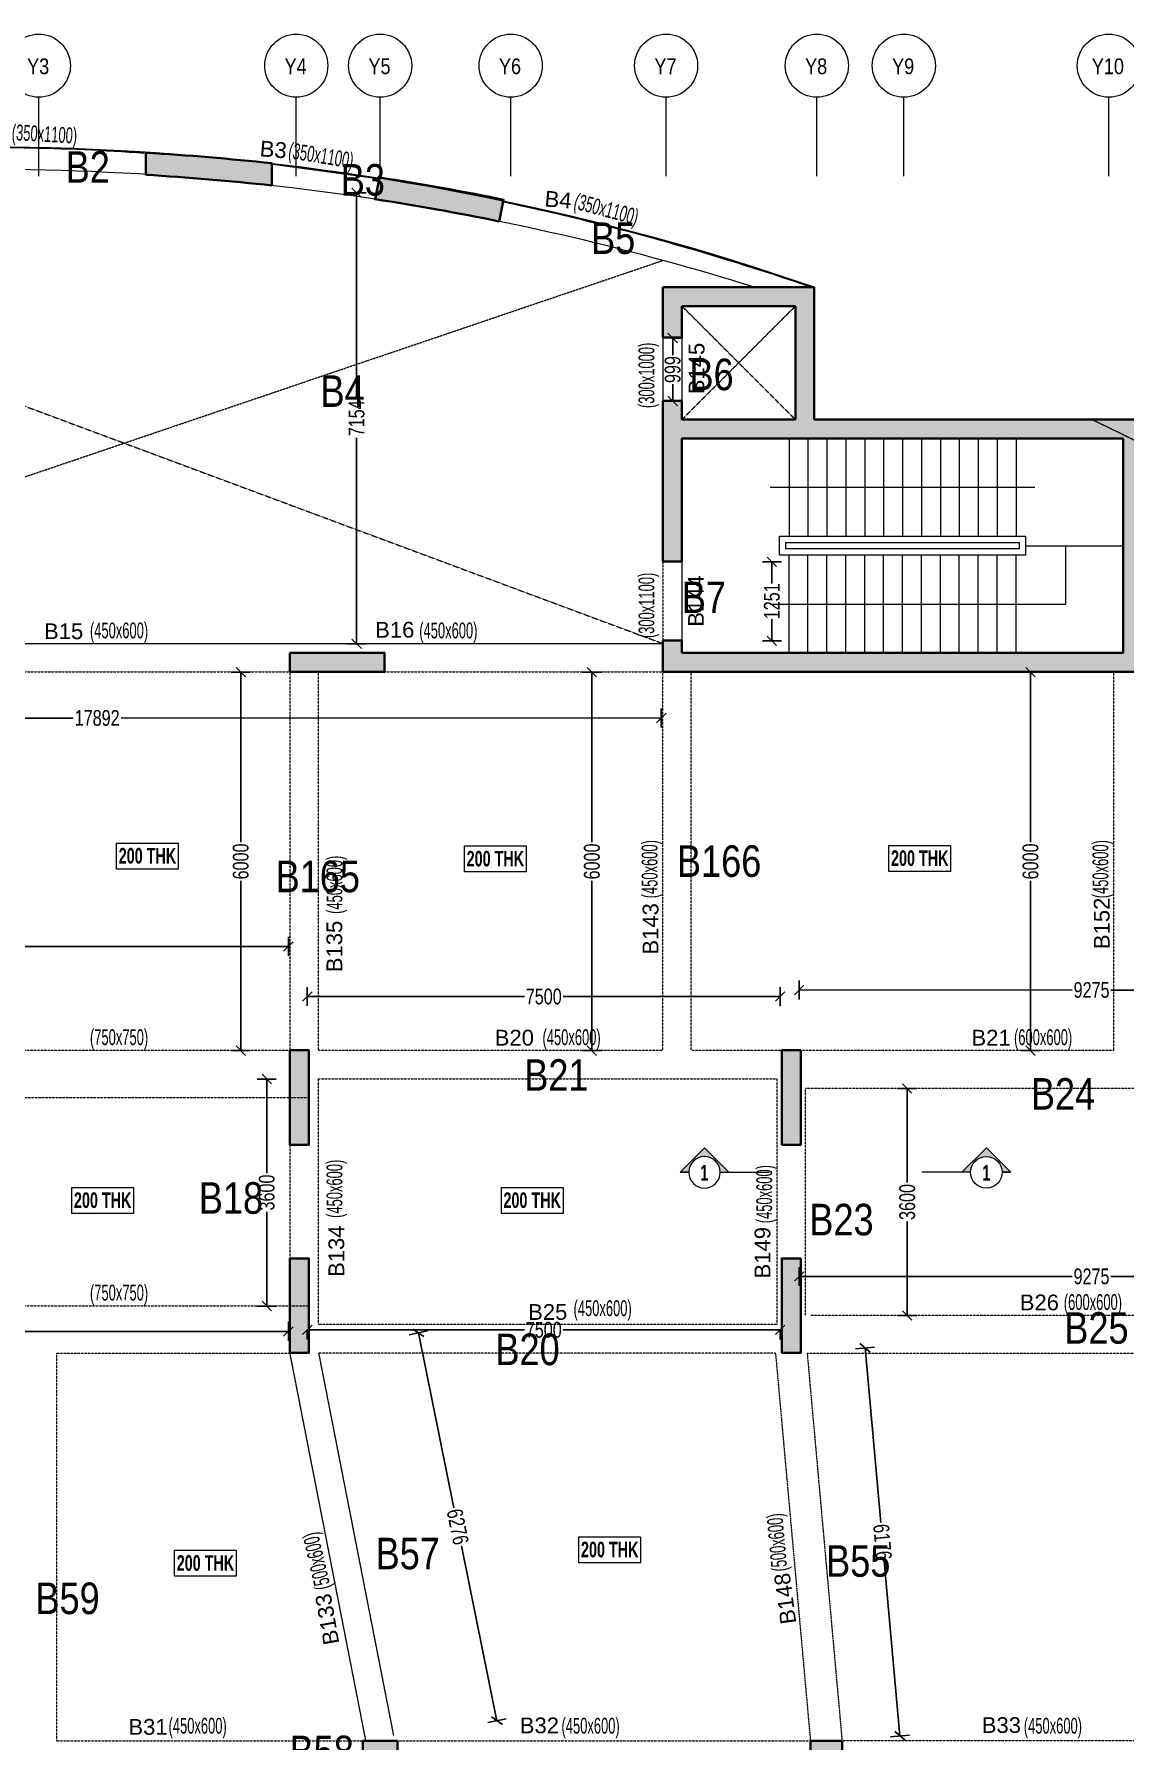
# Model space of a CAD drawing. Header units: millimetres. Extents: x 0 to 72183, y 72 to 62889.
# Drawn here: x 12097 to 29395, y 35825 to 62889 of the extents above; entities that cross this region are included whole.
import ezdxf
from ezdxf.enums import TextEntityAlignment as Align

# ---------------------------------------------------------------- set-up
doc = ezdxf.new("R2010")
doc.units = ezdxf.units.MM
doc.linetypes.add('Grid Line', pattern=[2222.5, 1270, -317.5, 317.5, -317.5])
doc.linetypes.add('HIDDEN', pattern=[0.375, 0.25, -0.125])
for name, color, linetype, lineweight in [('A-ANNO-DIMS', 8, 'Continuous', 15), ('A-DETL-MISC', 35, 'Continuous', 15), ('A-FLOR-IDEN', 11, 'Continuous', 9), ('A-GRIDS', 8, 'Continuous', 9), ('A-HIDD-ABVE', 8, 'HIDDEN', 20), ('G-ANNO-SYMB', 1, 'Continuous', 9), ('S-BEAM', 7, 'Continuous', 18), ('S-BEAM-IDEN', 2, 'Continuous', 9), ('S-COL HATCH', 9, 'Continuous', 0), ('S-COLS', 5, 'Continuous', 35), ('S-GRIDS', 8, 'Continuous', 9)]:
    doc.layers.add(name, color=color, linetype=linetype, lineweight=lineweight)
for name, color, linetype in [('Abhinav working', 6, 'Continuous'), ('Beam Nos', 7, 'Continuous'), ('changes', 7, 'Continuous')]:
    doc.layers.add(name, color=color, linetype=linetype)
doc.styles.add('Arial Narrow', font='ARIALN.TTF', dxfattribs={"height": 400})
doc.styles.add('Dim.s & Anno.(Misc.)', font='ARIALN.TTF')
doc.styles.add('SC-BBS1', font='SansSerif')
doc.styles.add('SOBHA', font='swisscl.ttf')
doc.styles.add('Swis721 LtCn BT', font='swisscl.ttf', dxfattribs={"width": 0.9, "height": 233.355162})
doc.styles.add('Swis721 LtCn BT_B', font='', dxfattribs={"width": 0.9, "height": 246.918336})
doc.styles.get('Swis721 LtCn BT_B').set_extended_font_data('Swis721 LtCn BT', bold=True)
doc.dimstyles.new('A-GFC-100', dxfattribs={"dimscale": 100, "dimtxt": 1.75, "dimasz": 1.5, "dimexe": 1.5, "dimexo": 0, "dimgap": 1, "dimtad": 1, "dimdsep": 46, "dimtxsty": 'Dim.s & Anno.(Misc.)', "dimblk": 'ARCHTICK', "dimcen": 0, "dimdle": 1.5, "dimclrd": 256, "dimclre": 8, "dimclrt": 6, "dimazin": 2, "dimtfac": 1, "dimtix": 1, "dimtmove": 2, "dimatfit": 3, "dimfxl": 1, "dimtolj": 1, "dimlwd": -1, "dimlwe": 9, "dimarcsym": 0})
doc.dimstyles.new('S-100', dxfattribs={"dimscale": 100, "dimtxt": 2.5, "dimasz": 1.5, "dimexe": 1.5, "dimexo": 1.5, "dimgap": 0.1, "dimtad": 0, "dimdec": 0, "dimrnd": 0.0005, "dimzin": 0, "dimdsep": 46, "dimtxsty": 'SOBHA', "dimblk": 'OBLIQUE', "dimcen": 0.09, "dimclrd": 8, "dimclre": 8, "dimclrt": 6, "dimadec": 0, "dimazin": 0, "dimtfac": 1, "dimtdec": 0, "dimtofl": 0, "dimtmove": 0, "dimatfit": 3, "dimfxl": 1.5, "dimfxlon": 1, "dimtolj": 1, "dimtzin": 0, "dimlwd": -1, "dimlwe": -1, "dimarcsym": 0})

# ---------------------------------------------------------------- blocks, each defined once
blk = doc.blocks.new('A$C0921b736')
at = {"layer": 'S-COL HATCH', "transparency": 33554687}
h = blk.add_hatch(color=256, dxfattribs=at)
h.dxf.hatch_style = 1
h.paths.add_polyline_path([(5425, 11675), (5425, 11275), (10175, 11275), (10175, 11675)])
h.paths.add_polyline_path([(5425, 11675), (5975, 11675), (5975, 22675), (5425, 22675)])
h = blk.add_hatch(color=256, dxfattribs=at)
h.dxf.hatch_style = 1
h.paths.add_polyline_path([(12525, 12975), (13025, 12975), (13025, 22675), (12525, 22675)])
at = {"layer": 'S-COLS'}
blk.add_lwpolyline([(5425, 11675), (5425, 22675), (5975, 22675), (5975, 11675), (5425, 11675)], dxfattribs=at)
at = {"layer": 'S-COLS', "elevation": 0}
blk.add_lwpolyline([(12525, 12975), (13025, 12975), (13025, 22675), (12525, 22675)], close=True, dxfattribs=at)
blk = doc.blocks.new('_ARCHTICK')
at = {"color": 0, "linetype": 'ByBlock', "const_width": 0.15}
blk.add_lwpolyline([(-0.5, -0.5), (0.5, 0.5)], dxfattribs=at)
blk = doc.blocks.new('A$Cb7cd9481')
at = {"layer": 'S-COL HATCH', "transparency": 33554687}
h = blk.add_hatch(color=256, dxfattribs=at)
h.dxf.hatch_style = 1
h.paths.add_polyline_path([(-3886, 40864), (-3886, 41216, 0.011892), (-5886, 41384), (-5886, 41033, -0.011992)])
h = blk.add_hatch(color=256, dxfattribs=at)
h.dxf.hatch_style = 1
h.paths.add_polyline_path([(-282, 40295), (-212, 40638, 0.011811), (-2182, 40990), (-2251, 40647, -0.01191)])
h = blk.add_hatch(color=256, dxfattribs=at)
h.dxf.hatch_style = 1
h.paths.add_polyline_path([(9915, 37151), (4715, 37151), (4715, 39251), (2315, 39251), (2315, 38451), (2615, 38451), (2615, 38951), (4415, 38951), (4415, 37151), (2615, 37151), (2615, 37451), (2315, 37451), (2315, 34901), (2615, 34901), (2615, 36851), (9615, 36851), (9615, 33451), (2615, 33451), (2615, 33651), (2315, 33651), (2315, 33151), (9915, 33151)])
h = blk.add_hatch(color=256, dxfattribs=at)
h.dxf.hatch_style = 1
h.paths.add_polyline_path([(-3600, 33451), (-3600, 33151), (-2100, 33151), (-2100, 33451)])
h = blk.add_hatch(color=256, dxfattribs=at)
h.dxf.hatch_style = 1
h.paths.add_polyline_path([(-3600, 25651), (-3300, 25651), (-3300, 27151), (-3600, 27151)])
h = blk.add_hatch(color=256, dxfattribs=at)
h.dxf.hatch_style = 1
h.paths.add_polyline_path([(-3600, 25651), (-3300, 25651), (-3300, 27151), (-3600, 27151)])
h = blk.add_hatch(color=256, dxfattribs=at)
h.dxf.hatch_style = 1
h.paths.add_polyline_path([(4200, 25651), (4500, 25651), (4500, 27151), (4200, 27151)])
h = blk.add_hatch(color=256, dxfattribs=at)
h.dxf.hatch_style = 1
h.paths.add_polyline_path([(4200, 25651), (4500, 25651), (4500, 27151), (4200, 27151)])
h = blk.add_hatch(color=256, dxfattribs=at)
h.dxf.hatch_style = 1
h.paths.add_polyline_path([(-3600, 22351), (-3300, 22351), (-3300, 23851), (-3600, 23851)])
h = blk.add_hatch(color=256, dxfattribs=at)
h.dxf.hatch_style = 1
h.paths.add_polyline_path([(-3600, 22351), (-3300, 22351), (-3300, 23851), (-3600, 23851)])
h = blk.add_hatch(color=256, dxfattribs=at)
h.dxf.hatch_style = 1
h.paths.add_polyline_path([(4200, 22351), (4500, 22351), (4500, 23851), (4200, 23851)])
h = blk.add_hatch(color=256, dxfattribs=at)
h.dxf.hatch_style = 1
h.paths.add_polyline_path([(4200, 22351), (4500, 22351), (4500, 23851), (4200, 23851)])
at = {"layer": 'S-COLS'}
for p, q in [((4715, 39251, 0), (2315, 39251, 0)), ((4715, 37151, 0), (4715, 39251, 0)), ((4415, 38951, 0), (2615, 38951, 0)), ((4415, 37151, 0), (4415, 38951, 0)), ((4415, 37151, 0), (2615, 37151)), ((9915, 37151), (4715, 37151, 0)), ((2615, 36851), (9615, 36851)), ((2615, 34901), (2615, 36851)), ((9615, 36851), (9615, 33451)), ((2315, 34901), (2615, 34901)), ((2315, 33651), (2315, 33151)), ((2615, 33651), (2315, 33651)), ((2615, 33451), (2615, 33651)), ((9615, 33451), (2615, 33451)), ((2315, 33151), (9915, 33151))]:
    blk.add_line(p, q, dxfattribs=at)
at = {"layer": 'S-COLS', "elevation": 0}
for points in [[(-5886, 41384, -0.011892), (-3886, 41216), (-3886, 40864, 0.011992), (-5886, 41033), (-5886, 41384)], [(-282, 40295), (-212, 40638, 0.011811), (-2182, 40990), (-2251, 40647, -0.01191), (-282, 40295)]]:
    blk.add_lwpolyline(points, format="xyb", dxfattribs=at)
for points in [[(2615, 38951), (2615, 38451), (2315, 38451), (2315, 39251)], [(2615, 37151), (2615, 37451), (2315, 37451), (2315, 34901)]]:
    blk.add_lwpolyline(points, dxfattribs=at)
for points in [[(-3600, 33451), (-3600, 33151), (-2100, 33151), (-2100, 33451)], [(-3600, 25651), (-3300, 25651), (-3300, 27151), (-3600, 27151)], [(-3600, 25651), (-3300, 25651), (-3300, 27151), (-3600, 27151)], [(4200, 25651), (4500, 25651), (4500, 27151), (4200, 27151)], [(4200, 25651), (4500, 25651), (4500, 27151), (4200, 27151)], [(-3600, 22351), (-3300, 22351), (-3300, 23851), (-3600, 23851)], [(-3600, 22351), (-3300, 22351), (-3300, 23851), (-3600, 23851)], [(4200, 22351), (4500, 22351), (4500, 23851), (4200, 23851)], [(4200, 22351), (4500, 22351), (4500, 23851), (4200, 23851)]]:
    blk.add_lwpolyline(points, close=True, dxfattribs=at)
blk = doc.blocks.new('Grid - Type 1 Structural-6743905-9TH FLOOR LVL')
at = {"layer": 'A-GRIDS'}
blk.add_circle((0, 0), 4, dxfattribs=at)
blk = doc.blocks.new('A$C45bf0ae9')
at = {"layer": 'S-GRIDS', "linetype": 'Grid Line'}
for p, q in [((-7583, 41014), (-7583, 42264)), ((-3500, 41014), (-3500, 42264)), ((-2170, 41014), (-2170, 42264)), ((-100, 41014), (-100, 42264)), ((2365, 41014), (2365, 42264)), ((4755, 41014), (4755, 42264)), ((6135, 41014), (6135, 42264)), ((9385, 41014), (9385, 42264))]:
    blk.add_line(p, q, dxfattribs=at)
at = {"layer": 'A-GRIDS', "xscale": 124.9999999999999, "yscale": 124.9999999999999, "zscale": 124.9999999999999}
for p in [(-7583, 42764), (-3500, 42764), (-2170, 42764), (-100, 42764), (2365, 42764), (4755, 42764), (6135, 42764), (9385, 42764)]:
    blk.add_blockref('Grid - Type 1 Structural-6743905-9TH FLOOR LVL', p, dxfattribs=at)
at = {"layer": 'A-GRIDS', "lineweight": 18, "char_height": 250, "attachment_point": 1, "style": 'Arial Narrow'}
for s, insert, width in [('Y3', (-7769, 42879), 440.93), ('Y4', (-3686, 42879), 440.93), ('Y5', (-2356, 42879), 440.93), ('Y6', (-286, 42879), 440.93), ('Y7', (2179, 42879), 440.93), ('Y8', (4569, 42879), 440.93), ('Y9', (5949, 42879), 440.93), ('Y10', (9116, 42879), 641.35)]:
    blk.add_mtext(s, dxfattribs=dict(at, insert=insert, width=width))
blk = doc.blocks.new('Detail View - M_Section Head - Structural Type 1-785420-STILT FLOOR FRAMING PLAN')
at = {"layer": 'G-ANNO-SYMB'}
h = blk.add_hatch(color=9, dxfattribs=at)
edge = h.paths.add_edge_path(flags=0)
edge.add_line((-8.5, 0), (-9.86, 0))
edge.add_line((-9.86, 0), (-5.99, 3.87))
edge.add_line((-5.99, 3.87), (-2.12, 0))
edge.add_line((-2.12, 0), (-3.5, 0))
edge.add_arc((-6, 0), 2.5, 360, 540)
for p, q in [((-5.99, 3.87), (-9.86, 0)), ((-5.99, 3.87), (-2.12, 0)), ((-8.5, 0), (-9.86, 0)), ((-3.5, 0), (-2.12, 0))]:
    blk.add_line(p, q, dxfattribs=at)
at = {"layer": 'G-ANNO-SYMB', "color": 5}
for p, q in [((-5.99, 3.87), (-9.86, 0)), ((-2.12, 0), (-5.99, 3.87)), ((-9.86, 0), (-8.5, 0)), ((-3.5, 0), (4.24, 0)), ((-3.5, 0), (-2.12, 0))]:
    blk.add_line(p, q, dxfattribs=at)
at = {"layer": 'G-ANNO-SYMB'}
blk.add_arc((-6, 0), 2.5, 360, 180, dxfattribs=at)
at = {"layer": 'G-ANNO-SYMB', "color": 5}
for start, end in [(360, 180), (180, 360)]:
    blk.add_arc((-6, 0), 2.5, start, end, dxfattribs=at)
blk = doc.blocks.new('_OBLIQUE')
at = {"color": 0, "linetype": 'ByBlock'}
blk.add_line((-0.5, -0.5), (0.5, 0.5), dxfattribs=at)
blk = doc.blocks.new('*D230')
at = {"layer": 'Abhinav working', "color": 8, "transparency": 16777216}
for p, q in [((17062, 60374), (17362, 60374)), ((17212, 60374), (17212, 57104)), ((17212, 53220), (17212, 56490)), ((17062, 53220), (17362, 53220))]:
    blk.add_line(p, q, dxfattribs=at)
at = {"layer": 'Defpoints', "color": 0, "transparency": 16777216}
for p in [(16729, 60374, 0), (16729, 53220), (17212, 53220)]:
    blk.add_point(p, dxfattribs=at)
at = {"layer": 'Abhinav working', "color": 8, "transparency": 16777216, "xscale": 150, "yscale": 150, "zscale": 150}
for p, rotation in [((17212, 60374), 90), ((17212, 53220), 270)]:
    blk.add_blockref('_OBLIQUE', p, dxfattribs=dict(at, rotation=rotation))
at = {"layer": 'Abhinav working', "color": 6, "transparency": 16777216, "insert": (17212, 56797), "char_height": 250, "attachment_point": 5, "rotation": 90, "style": 'SOBHA'}
blk.add_mtext('\\A1;7154', dxfattribs=at)
blk = doc.blocks.new('*D231')
at = {"layer": 'Abhinav working', "color": 8, "transparency": 16777216}
for p, q in [((22193, 58070), (22374, 58070)), ((22224, 58070), (22224, 57799)), ((22224, 57071), (22224, 57341)), ((22193, 57071), (22374, 57071))]:
    blk.add_line(p, q, dxfattribs=at)
at = {"layer": 'Defpoints', "color": 0, "transparency": 16777216}
for p in [(22043, 58070, 0), (22224, 58070), (22043, 57071, 0)]:
    blk.add_point(p, dxfattribs=at)
at = {"layer": 'Abhinav working', "color": 8, "transparency": 16777216, "xscale": 150, "yscale": 150, "zscale": 150}
for p, rotation in [((22224, 58070), 90), ((22224, 57071), 270)]:
    blk.add_blockref('_OBLIQUE', p, dxfattribs=dict(at, rotation=rotation))
at = {"layer": 'Abhinav working', "color": 6, "transparency": 16777216, "insert": (22224, 57570), "char_height": 250, "attachment_point": 5, "rotation": 90, "style": 'SOBHA'}
blk.add_mtext('\\A1;999', dxfattribs=at)
blk = doc.blocks.new('*D232')
at = {"layer": 'Abhinav working', "color": 8, "transparency": 16777216}
for p, q in [((23647, 54521), (23947, 54521)), ((23797, 54521), (23797, 54177)), ((23797, 53270), (23797, 53614)), ((23647, 53270), (23947, 53270))]:
    blk.add_line(p, q, dxfattribs=at)
at = {"layer": 'Defpoints', "color": 0, "transparency": 16777216}
for p in [(22343, 54521, 0), (22343, 53270, 0), (23797, 53270)]:
    blk.add_point(p, dxfattribs=at)
at = {"layer": 'Abhinav working', "color": 8, "transparency": 16777216, "xscale": 150, "yscale": 150, "zscale": 150}
for p, rotation in [((23797, 54521), 90), ((23797, 53270), 270)]:
    blk.add_blockref('_OBLIQUE', p, dxfattribs=dict(at, rotation=rotation))
at = {"layer": 'Abhinav working', "color": 6, "transparency": 16777216, "insert": (23797, 53895), "char_height": 250, "attachment_point": 5, "rotation": 90, "style": 'SOBHA'}
blk.add_mtext('\\A1;1251', dxfattribs=at)
blk = doc.blocks.new('*D239')
at = {"layer": 'Abhinav working', "color": 8, "transparency": 16777216}
for p, q in [((4151, 52194), (4151, 51894)), ((4151, 52044), (12716, 52044)), ((22043, 52045), (13479, 52044)), ((22043, 52195), (22043, 51895))]:
    blk.add_line(p, q, dxfattribs=at)
at = {"layer": 'Defpoints', "color": 0, "transparency": 16777216}
for p in [(4151, 52770), (22043, 52771, 0), (22043, 52045)]:
    blk.add_point(p, dxfattribs=at)
at = {"layer": 'Abhinav working', "color": 8, "transparency": 16777216, "xscale": 150, "yscale": 150, "zscale": 150}
for p, rotation in [((4151, 52044), 180.0037459850678), ((22043, 52045), 0.0037459850678459)]:
    blk.add_blockref('_OBLIQUE', p, dxfattribs=dict(at, rotation=rotation))
at = {"layer": 'Abhinav working', "color": 6, "transparency": 16777216, "insert": (13097, 52044), "char_height": 250, "attachment_point": 5, "rotation": 0.0037, "style": 'SOBHA'}
blk.add_mtext('\\A1;17892', dxfattribs=at)
blk = doc.blocks.new('*D240')
at = {"layer": 'Abhinav working', "color": 8, "transparency": 16777216}
for p, q in [((4502, 48272), (4502, 48572)), ((16129, 48273), (16129, 48573)), ((4502, 48422), (9934, 48423)), ((16129, 48423), (10696, 48423))]:
    blk.add_line(p, q, dxfattribs=at)
at = {"layer": 'Defpoints', "color": 0, "transparency": 16777216}
for p in [(16129, 48423), (4502, 46770), (16129, 46771, 0)]:
    blk.add_point(p, dxfattribs=at)
at = {"layer": 'Abhinav working', "color": 8, "transparency": 16777216, "xscale": 150, "yscale": 150, "zscale": 150}
for p, rotation in [((4502, 48422), 180.0057640233732), ((16129, 48423), 0.0057640233732275)]:
    blk.add_blockref('_OBLIQUE', p, dxfattribs=dict(at, rotation=rotation))
at = {"layer": 'Abhinav working', "color": 6, "transparency": 16777216, "insert": (10315, 48423), "char_height": 250, "attachment_point": 5, "rotation": 0.0058, "style": 'SOBHA'}
blk.add_mtext('\\A1;11627', dxfattribs=at)
blk = doc.blocks.new('*D242')
at = {"layer": 'Abhinav working', "color": 8, "transparency": 16777216}
for p, q in [((4738, 42467), (4738, 42167)), ((4738, 42317), (10074, 42317)), ((16129, 42318), (10793, 42318)), ((16129, 42468), (16129, 42168))]:
    blk.add_line(p, q, dxfattribs=at)
at = {"layer": 'Defpoints', "color": 0, "transparency": 16777216}
for p in [(4738, 42720), (16129, 42721, 0), (16129, 42318)]:
    blk.add_point(p, dxfattribs=at)
at = {"layer": 'Abhinav working', "color": 8, "transparency": 16777216, "xscale": 150, "yscale": 150, "zscale": 150}
for p, rotation in [((4738, 42317), 180.0058834034926), ((16129, 42318), 0.0058834034925637)]:
    blk.add_blockref('_OBLIQUE', p, dxfattribs=dict(at, rotation=rotation))
at = {"layer": 'Abhinav working', "color": 6, "transparency": 16777216, "insert": (10433, 42318), "char_height": 250, "attachment_point": 5, "rotation": 0.0059, "style": 'SOBHA'}
blk.add_mtext('\\A1;11391', dxfattribs=at)
blk = doc.blocks.new('*D243')
at = {"layer": 'Abhinav working', "color": 8, "transparency": 16777216}
for p, q in [((16429, 42342), (16429, 42192)), ((16429, 42342), (19873, 42342)), ((23929, 42342), (20485, 42342)), ((23929, 42342), (23929, 42192))]:
    blk.add_line(p, q, dxfattribs=at)
at = {"layer": 'Defpoints', "color": 0, "transparency": 16777216}
for p in [(16429, 42420), (23929, 42420), (23929, 42342)]:
    blk.add_point(p, dxfattribs=at)
at = {"layer": 'Abhinav working', "color": 8, "transparency": 16777216, "xscale": 150, "yscale": 150, "zscale": 150, "rotation": 180}
blk.add_blockref('_OBLIQUE', (16429, 42342), dxfattribs=at)
at = {"layer": 'Abhinav working', "color": 8, "transparency": 16777216, "xscale": 150, "yscale": 150, "zscale": 150}
blk.add_blockref('_OBLIQUE', (23929, 42342), dxfattribs=at)
at = {"layer": 'Abhinav working', "color": 6, "transparency": 16777216, "insert": (20179, 42342), "char_height": 250, "attachment_point": 5, "style": 'SOBHA'}
blk.add_mtext('\\A1;7500', dxfattribs=at)
blk = doc.blocks.new('*D244')
at = {"layer": 'Abhinav working', "color": 8, "transparency": 16777216}
for p, q in [((16429, 47478), (16429, 47778)), ((23929, 47477), (23929, 47777)), ((16429, 47628), (19873, 47627)), ((23929, 47627), (20485, 47627))]:
    blk.add_line(p, q, dxfattribs=at)
at = {"layer": 'Defpoints', "color": 0, "transparency": 16777216}
for p in [(23929, 47627), (16429, 46771, 0), (23929, 46770)]:
    blk.add_point(p, dxfattribs=at)
at = {"layer": 'Abhinav working', "color": 8, "transparency": 16777216, "xscale": 150, "yscale": 150, "zscale": 150}
for p, rotation in [((16429, 47628), 179.9910636122799), ((23929, 47627), 359.9910636122799)]:
    blk.add_blockref('_OBLIQUE', p, dxfattribs=dict(at, rotation=rotation))
at = {"layer": 'Abhinav working', "color": 6, "transparency": 16777216, "insert": (20179, 47627), "char_height": 250, "attachment_point": 5, "rotation": 359.9911, "style": 'SOBHA'}
blk.add_mtext('\\A1;7500', dxfattribs=at)
blk = doc.blocks.new('*D245')
at = {"layer": 'Abhinav working', "color": 8, "transparency": 16777216}
for p, q in [((25794, 46170), (26094, 46170)), ((25944, 46170), (25944, 44677)), ((25944, 42570), (25944, 44063)), ((25794, 42570), (26094, 42570))]:
    blk.add_line(p, q, dxfattribs=at)
at = {"layer": 'Defpoints', "color": 0, "transparency": 16777216}
for p in [(25575, 46170), (25575, 42570), (25944, 42570)]:
    blk.add_point(p, dxfattribs=at)
at = {"layer": 'Abhinav working', "color": 8, "transparency": 16777216, "xscale": 150, "yscale": 150, "zscale": 150}
for p, rotation in [((25944, 46170), 90), ((25944, 42570), 270)]:
    blk.add_blockref('_OBLIQUE', p, dxfattribs=dict(at, rotation=rotation))
at = {"layer": 'Abhinav working', "color": 6, "transparency": 16777216, "insert": (25944, 44370), "char_height": 250, "attachment_point": 5, "rotation": 90, "style": 'SOBHA'}
blk.add_mtext('\\A1;3600', dxfattribs=at)
blk = doc.blocks.new('*D246')
at = {"layer": 'Abhinav working', "color": 8, "transparency": 16777216}
for p, q in [((24229, 47582), (24229, 47882)), ((24229, 47732), (28560, 47731)), ((33504, 47731), (29173, 47731)), ((33504, 47581), (33504, 47881))]:
    blk.add_line(p, q, dxfattribs=at)
at = {"layer": 'Defpoints', "color": 0, "transparency": 16777216}
for p in [(33504, 47731), (24229, 46771, 0), (33504, 46770, 0)]:
    blk.add_point(p, dxfattribs=at)
at = {"layer": 'Abhinav working', "color": 8, "transparency": 16777216, "xscale": 150, "yscale": 150, "zscale": 150}
for p, rotation in [((24229, 47732), 179.9927740805542), ((33504, 47731), 359.9927740805543)]:
    blk.add_blockref('_OBLIQUE', p, dxfattribs=dict(at, rotation=rotation))
at = {"layer": 'Abhinav working', "color": 6, "transparency": 16777216, "insert": (28867, 47731), "char_height": 250, "attachment_point": 5, "rotation": 359.9928, "style": 'SOBHA'}
blk.add_mtext('\\A1;9275', dxfattribs=at)
blk = doc.blocks.new('*D247')
at = {"layer": 'Abhinav working', "color": 8, "transparency": 16777216}
for p, q in [((24229, 43039), (24229, 43339)), ((33504, 43039), (33504, 43339)), ((24229, 43189), (28560, 43189)), ((33504, 43189), (29173, 43189))]:
    blk.add_line(p, q, dxfattribs=at)
at = {"layer": 'Defpoints', "color": 0, "transparency": 16777216}
for p in [(33504, 43189), (24229, 42570, 0), (33504, 42570)]:
    blk.add_point(p, dxfattribs=at)
at = {"layer": 'Abhinav working', "color": 8, "transparency": 16777216, "xscale": 150, "yscale": 150, "zscale": 150, "rotation": 180}
blk.add_blockref('_OBLIQUE', (24229, 43189), dxfattribs=at)
at = {"layer": 'Abhinav working', "color": 8, "transparency": 16777216, "xscale": 150, "yscale": 150, "zscale": 150}
blk.add_blockref('_OBLIQUE', (33504, 43189), dxfattribs=at)
at = {"layer": 'Abhinav working', "color": 6, "transparency": 16777216, "insert": (28866, 43189), "char_height": 250, "attachment_point": 5, "style": 'SOBHA'}
blk.add_mtext('\\A1;9275', dxfattribs=at)
blk = doc.blocks.new('*D276')
at = {"layer": 'Abhinav working', "color": 8, "transparency": 16777216}
for p, q in [((25125, 42042), (25423, 42069)), ((25274, 42056), (25523, 39286)), ((25827, 35905), (25578, 38674)), ((25678, 35891), (25977, 35918))]:
    blk.add_line(p, q, dxfattribs=at)
at = {"layer": 'Defpoints', "color": 0, "transparency": 16777216}
for p in [(24330, 41971, 0), (25274, 42056), (24883, 35820, 0)]:
    blk.add_point(p, dxfattribs=at)
at = {"layer": 'Abhinav working', "color": 8, "transparency": 16777216, "xscale": 150, "yscale": 150, "zscale": 150}
for p, rotation in [((25274, 42056), 95.13845733067026), ((25827, 35905), 275.1384573306703)]:
    blk.add_blockref('_OBLIQUE', p, dxfattribs=dict(at, rotation=rotation))
at = {"layer": 'Abhinav working', "color": 6, "transparency": 16777216, "insert": (25551, 38980), "char_height": 250, "attachment_point": 5, "rotation": 275.1385, "style": 'SOBHA'}
blk.add_mtext('\\A1;6176', dxfattribs=at)
blk = doc.blocks.new('*D278')
at = {"layer": 'Abhinav working', "color": 8, "transparency": 16777216}
for p, q in [((18044, 42266), (18338, 42325)), ((18191, 42296), (18753, 39521)), ((19437, 36145), (18875, 38919)), ((19290, 36115), (19584, 36174))]:
    blk.add_line(p, q, dxfattribs=at)
at = {"layer": 'Defpoints', "color": 0, "transparency": 16777216}
for p in [(16587, 41971, 0), (19437, 36145), (17833, 35820)]:
    blk.add_point(p, dxfattribs=at)
at = {"layer": 'Abhinav working', "color": 8, "transparency": 16777216, "xscale": 150, "yscale": 150, "zscale": 150}
for p, rotation in [((18191, 42296), 101.4496253481066), ((19437, 36145), 281.4496253481067)]:
    blk.add_blockref('_OBLIQUE', p, dxfattribs=dict(at, rotation=rotation))
at = {"layer": 'Abhinav working', "color": 6, "transparency": 16777216, "insert": (18814, 39220), "char_height": 250, "attachment_point": 5, "rotation": 281.4496, "style": 'SOBHA'}
blk.add_mtext('\\A1;6276', dxfattribs=at)
blk = doc.blocks.new('*D286')
at = {"layer": 'Abhinav working', "color": 8, "transparency": 16777216}
for p, q in [((15936, 46320), (15636, 46320)), ((15786, 46320), (15786, 44827)), ((15786, 42720), (15786, 44213)), ((15936, 42720), (15636, 42720))]:
    blk.add_line(p, q, dxfattribs=at)
at = {"layer": 'Defpoints', "color": 0, "transparency": 16777216}
for p in [(15786, 46320), (16129, 46320, 0), (16129, 42720, 0)]:
    blk.add_point(p, dxfattribs=at)
at = {"layer": 'Abhinav working', "color": 8, "transparency": 16777216, "xscale": 150, "yscale": 150, "zscale": 150}
for p, rotation in [((15786, 46320), 90), ((15786, 42720), 270)]:
    blk.add_blockref('_OBLIQUE', p, dxfattribs=dict(at, rotation=rotation))
at = {"layer": 'Abhinav working', "color": 6, "transparency": 16777216, "insert": (15786, 44520), "char_height": 250, "attachment_point": 5, "rotation": 90, "style": 'SOBHA'}
blk.add_mtext('\\A1;3600', dxfattribs=at)
blk = doc.blocks.new('*D289')
at = {"layer": 'Abhinav working', "color": 8, "transparency": 16777216}
for p, q in [((15524, 52770), (15224, 52770)), ((15374, 52770), (15374, 50077)), ((15374, 46770), (15374, 49463)), ((15524, 46770), (15224, 46770))]:
    blk.add_line(p, q, dxfattribs=at)
at = {"layer": 'Defpoints', "color": 0, "transparency": 16777216}
for p in [(15374, 52770), (16129, 52770, 0), (16129, 46770, 0)]:
    blk.add_point(p, dxfattribs=at)
at = {"layer": 'Abhinav working', "color": 8, "transparency": 16777216, "xscale": 150, "yscale": 150, "zscale": 150}
for p, rotation in [((15374, 52770), 90), ((15374, 46770), 270)]:
    blk.add_blockref('_OBLIQUE', p, dxfattribs=dict(at, rotation=rotation))
at = {"layer": 'Abhinav working', "color": 6, "transparency": 16777216, "insert": (15374, 49770), "char_height": 250, "attachment_point": 5, "rotation": 90, "style": 'SOBHA'}
blk.add_mtext('\\A1;6000', dxfattribs=at)
blk = doc.blocks.new('*D290')
at = {"layer": 'Abhinav working', "color": 8, "transparency": 16777216}
for p, q in [((21093, 52770), (20793, 52770)), ((20943, 52770), (20943, 50077)), ((20943, 46770), (20943, 49463)), ((21093, 46770), (20793, 46770))]:
    blk.add_line(p, q, dxfattribs=at)
at = {"layer": 'Defpoints', "color": 0, "transparency": 16777216}
for p in [(20943, 52770), (22043, 52770, 0), (22043, 46770, 0)]:
    blk.add_point(p, dxfattribs=at)
at = {"layer": 'Abhinav working', "color": 8, "transparency": 16777216, "xscale": 150, "yscale": 150, "zscale": 150}
for p, rotation in [((20943, 52770), 90), ((20943, 46770), 270)]:
    blk.add_blockref('_OBLIQUE', p, dxfattribs=dict(at, rotation=rotation))
at = {"layer": 'Abhinav working', "color": 6, "transparency": 16777216, "insert": (20943, 49770), "char_height": 250, "attachment_point": 5, "rotation": 90, "style": 'SOBHA'}
blk.add_mtext('\\A1;6000', dxfattribs=at)
blk = doc.blocks.new('*D291')
at = {"layer": 'Abhinav working', "color": 8, "transparency": 16777216}
for p, q in [((28049, 52770), (27749, 52770)), ((27899, 52770), (27899, 50077)), ((27899, 46770), (27899, 49463)), ((28049, 46770), (27749, 46770))]:
    blk.add_line(p, q, dxfattribs=at)
at = {"layer": 'Defpoints', "color": 0, "transparency": 16777216}
for p in [(29193, 52770, 0), (27899, 46770), (29193, 46770)]:
    blk.add_point(p, dxfattribs=at)
at = {"layer": 'Abhinav working', "color": 8, "transparency": 16777216, "xscale": 150, "yscale": 150, "zscale": 150}
for p, rotation in [((27899, 52770), 90), ((27899, 46770), 270)]:
    blk.add_blockref('_OBLIQUE', p, dxfattribs=dict(at, rotation=rotation))
at = {"layer": 'Abhinav working', "color": 6, "transparency": 16777216, "insert": (27899, 49770), "char_height": 250, "attachment_point": 5, "rotation": 90, "style": 'SOBHA'}
blk.add_mtext('\\A1;6000', dxfattribs=at)
blk = doc.blocks.new('A$C21ee9bdd')
at = {"layer": 'A-DETL-MISC'}
for p, q in [((-5300, 0), (-5300, -1550)), ((-5000, 0), (-5000, -1550)), ((-4700, 0), (-4700, -1550)), ((-4400, 0), (-4400, -1550)), ((-4100, 0), (-4100, -1550)), ((-3800, 0), (-3800, -1550)), ((-3500, 0), (-3500, -1550)), ((-3200, 0), (-3200, -1550)), ((-2900, 0), (-2900, -1550)), ((-2600, 0), (-2600, -1550)), ((-2300, 0), (-2300, -1550)), ((-2000, 0), (-2000, -1550)), ((-1700, 0), (-1700, -1550)), ((-5300, -3400), (-5300, -1850)), ((-5000, -3400), (-5000, -1850)), ((-4700, -3400), (-4700, -1850)), ((-4400, -3400), (-4400, -1850)), ((-4100, -3400), (-4100, -1850)), ((-3800, -3400), (-3800, -1850)), ((-3500, -3400), (-3500, -1850)), ((-3200, -3400), (-3200, -1850)), ((-2900, -3400), (-2900, -1850)), ((-2600, -3400), (-2600, -1850)), ((-2300, -3400), (-2300, -1850)), ((-2000, -3400), (-2000, -1850)), ((-1700, -3400), (-1700, -1850)), ((-1550, -1700), (0, -1700))]:
    blk.add_line(p, q, dxfattribs=at)
for points in [[(-1550, -1550), (-1550, -1850), (-5450, -1850), (-5450, -1550)], [(-1650, -1650), (-1650, -1750), (-5350, -1750), (-5350, -1650)]]:
    blk.add_lwpolyline(points, close=True, dxfattribs=at)
at = {"layer": 'A-ANNO-DIMS', "ltscale": 500}
for points in [[(-1400, -775), (-5600, -775)], [(-1700, -2625), (-912, -2625), (-912, -1700)], [(-5600, -2625), (-1700, -2625)]]:
    blk.add_leader(points, dimstyle='A-GFC-100', override={"dimasz": 0.002, "dimtad": 0, "dimfxl": 0.18, "dimarcsym": 1}, dxfattribs=at)

msp = doc.modelspace()

# ---------------------------------------------------------------- linework, layer by layer
at = {"layer": 'A-FLOR-IDEN', "color": 8, "flags": 128}
for points in [[(14383.1, 50061.8), (14383.1, 49650), (13405.6, 49650), (13405.6, 50061.8)], [(14383.1, 50061.8), (14383.1, 49650), (13405.6, 49650), (13405.6, 50061.8)], [(19901.1, 50016.3), (19901.1, 49604.5), (18923.6, 49604.5), (18923.6, 50016.3)], [(19901.1, 50016.3), (19901.1, 49604.5), (18923.6, 49604.5), (18923.6, 50016.3)], [(26631.1, 50024.5), (26631.1, 49612.6), (25653.6, 49612.6), (25653.6, 50024.5)], [(26631.1, 50024.5), (26631.1, 49612.6), (25653.6, 49612.6), (25653.6, 50024.5)], [(13673.1, 44600.4), (13673.1, 44188.6), (12695.6, 44188.6), (12695.6, 44600.4)], [(13673.1, 44600.4), (13673.1, 44188.6), (12695.6, 44188.6), (12695.6, 44600.4)], [(20484.6, 44600.4), (20484.6, 44188.6), (19507.1, 44188.6), (19507.1, 44600.4)], [(20484.6, 44600.4), (20484.6, 44188.6), (19507.1, 44188.6), (19507.1, 44600.4)], [(21714.1, 39059.8), (21714.1, 38648), (20736.6, 38648), (20736.6, 39059.8)], [(21714.1, 39059.8), (21714.1, 38648), (20736.6, 38648), (20736.6, 39059.8)], [(15303.1, 38846.8), (15303.1, 38435), (14325.6, 38435), (14325.6, 38846.8)], [(15303.1, 38846.8), (15303.1, 38435), (14325.6, 38435), (14325.6, 38846.8)]]:
    msp.add_lwpolyline(points, close=True, dxfattribs=at)
at = {"layer": 'A-HIDD-ABVE', "linetype": 'HIDDEN'}
for p, q in [((3754, 60039.6, 0), (22069.3, 53225, 0)), ((4151.2, 53225), (22069.3, 59301, 0)), ((22369.3, 58576.2, 0), (24169.3, 56776.2, 0)), ((22369.3, 56776.2, 0), (24169.3, 58576.2, 0))]:
    msp.add_line(p, q, dxfattribs=at)
at = {"layer": 'Abhinav working', "elevation": 0}
for points in [[(10029, 61069.9, -0.0270285), (13843.1, 61003.5)], [(19512, 60235.8, -0.0317144), (24443.3, 58870.9)]]:
    msp.add_lwpolyline(points, format="xyb", dxfattribs=at)
msp.add_lwpolyline([(15843.1, 60830), (17544.6, 60597.5)], dxfattribs=at)
at = {"layer": 'S-BEAM'}
for p, q in [((22069.3, 58075, 0), (22069.3, 57075, 0)), ((22369.3, 58075, 0), (22369.3, 57075, 0)), ((22369.3, 54525, 0), (22369.3, 53275, 0))]:
    msp.add_line(p, q, dxfattribs=at)
at = {"layer": 'S-BEAM', "linetype": 'HIDDEN'}
for p, q in [((22069.3, 54525, 0), (22069.3, 53275, 0)), ((4177.4, 52775), (17121.8, 52775)), ((16155, 46775, 0), (16155, 52775, 0)), ((16605, 46775, 0), (16605, 52775, 0)), ((16605, 52775), (22069.3, 52775, 0)), ((22069.3, 46775, 0), (22069.3, 52775, 0)), ((22519.3, 46775, 0), (22519.3, 52775, 0)), ((29219.3, 46775, 0), (29219.3, 52775, 0)), ((10152.6, 46775), (16455, 46775)), ((16605, 46775), (22069.3, 46775)), ((22519.3, 46775), (29219.3, 46775)), ((16605, 42425, 0), (16605, 46325, 0)), ((16605, 46325), (23880, 46325)), ((23880, 42425, 0), (23880, 46325, 0)), ((10153.1, 46025), (16455, 46025)), ((16155, 42725, 0), (16155, 46025, 0)), ((24330, 42575, 0), (24330, 46175, 0)), ((24330, 46175), (33080, 46175)), ((10152.6, 42725), (16455, 42725)), ((24405, 42575), (33080, 42575)), ((23880, 42425), (16605, 42425)), ((12459.1, 41975), (16155, 41975)), ((12459.1, 35825), (12459.1, 41975)), ((17359.2, 35825), (16155, 41975, 0)), ((17800.8, 35911.5), (16613.3, 41976.2, 0)), ((23854.1, 41975), (16613.5, 41975)), ((23854.1, 41975, 0), (24410.1, 35802.6, 0)), ((24356, 41976.2, 0), (24908.1, 35847.4, 0)), ((24356.1, 41975), (33069.8, 41975)), ((12459.1, 35825), (17359.2, 35825)), ((17859.2, 35825), (24409.1, 35825, 0)), ((31459.1, 35825), (24909.2, 35825, 0))]:
    msp.add_line(p, q, dxfattribs=at)
at = {"layer": 'S-BEAM', "ltscale": 250000}
msp.add_line((4151.2, 53225), (22069.3, 53225), dxfattribs=at)
at = {"layer": 'S-BEAM', "ltscale": 250000, "elevation": 0}
msp.add_lwpolyline([(24469.3, 58876.2, 0.1331416), (3386.3, 60325.4), (6582, 5551)], format="xyb", dxfattribs=at)
at = {"layer": 'S-BEAM', "elevation": 0}
for points in [[(17882.1, 60211.6, 0.0479759), (10074.2, 60725.6, 0.0474749)], [(23519.1, 58876.2, 0.0364931), (17721.8, 60237.4)]]:
    msp.add_lwpolyline(points, format="xyb", dxfattribs=at)
at = {"layer": 'S-BEAM', "linetype": 'HIDDEN', "elevation": 0}
msp.add_lwpolyline([(33080, 54458.3, 0.0294377), (28870, 56776.2, 0.0294377)], format="xyb", dxfattribs=at)

# ---------------------------------------------------------------- block references
at = {"layer": 'Beam Nos'}
msp.add_blockref('A$C45bf0ae9', (19754.8, 19625), dxfattribs=at)
at = {"layer": 'changes'}
msp.add_blockref('A$C0921b736', (11884.1, 13149.8), dxfattribs=at)
at = {"layer": 'G-ANNO-SYMB', "extrusion": (0, 0, -1), "yscale": 99.99999999999991, "zscale": 99.99999999999991}
for p, xscale in [((-23328.4, 44840.8), -99.99999999999991), ((-26599, 44840.8), 99.99999999999991)]:
    msp.add_blockref('Detail View - M_Section Head - Structural Type 1-785420-STILT FLOOR FRAMING PLAN', p, dxfattribs=dict(at, xscale=xscale))
at = {"layer": 'S-BEAM'}
msp.add_blockref('A$Cb7cd9481', (19754.8, 19625), dxfattribs=at)
at = {"layer": 'S-BEAM-IDEN'}
msp.add_blockref('A$C21ee9bdd', (29369.3, 56476.2, 0), dxfattribs=at)

# ---------------------------------------------------------------- texts
at = {"layer": 'A-FLOR-IDEN', "color": 1, "char_height": 246.92, "width": 1155, "attachment_point": 2, "line_spacing_factor": 0.964267, "style": 'Swis721 LtCn BT_B'}
for insert in [(13894.3, 49983.8), (13894.3, 49983.8), (19412.3, 49938.3), (19412.3, 49938.3), (26142.3, 49946.4), (26142.3, 49946.4), (13184.3, 44522.4), (13184.3, 44522.4), (19995.8, 44522.4), (19995.8, 44522.4), (21225.3, 38981.8), (21225.3, 38981.8), (14814.3, 38768.8), (14814.3, 38768.8)]:
    msp.add_mtext('200 THK', dxfattribs=dict(at, insert=insert))
at = {"layer": 'Abhinav working', "char_height": 500, "attachment_point": 1, "style": 'Dim.s & Anno.(Misc.)'}
for s, insert in [('B2', (12596.8, 61032.3, 0)), ('B3', (16960.6, 60828.9)), ('B5', (20929.7, 59903.1, 0)), ('B6', (22490.7, 57742.8)), ('B4', (16638.7, 57477.9)), ('B7', (22368.2, 54208.6, 0)), ('B166', (22291.9, 50025.5, 0)), ('B165', (15927.5, 49782.1, 0)), ('B21', (19869.5, 46633.6, 0)), ('B24', (27904.5, 46334.1)), ('B18', (14709.6, 44683.6, 0)), ('B23', (24391.3, 44341.1)), ('B25', (28435.1, 42622.7)), ('B20', (19412, 42283.6, 0)), ('B57', (17512.4, 39045.9)), ('B55', (24657.3, 38927.7, 0)), ('B59', (12118, 38335.5)), ('B58', (16148, 35907))]:
    msp.add_mtext_dynamic_manual_height_columns(s, width=21149.247, gutter_width=5423.5, heights=[0], dxfattribs=dict(at, insert=insert))
at = {"layer": 'Beam Nos', "color": 3, "style": 'SC-BBS1'}
for s, rotation, p in [('B3', 355.13395, (15874.1, 60860.8, 0)), ('B4', 355.13395, (20391.3, 60065.8, 0)), ('B145', 90, (22802, 57586.2, 0)), ('B144', 90, (22792.1, 53900.6)), ('B143', 90, (22072.4, 48701.1)), ('B152', 90, (29228, 48788, 0)), ('B135', 90, (17058.1, 48422.4, 0)), ('B134', 90, (17089.8, 43589.8, 0)), ('B149', 90, (23847.8, 43565.8, 0)), ('B148', 97.58956, (24205.2, 38106.9, 0)), ('B133', 99.96377, (16941.5, 37787, 0))]:
    msp.add_text(s, height=250, rotation=rotation, dxfattribs=at).set_placement(p, align=Align.BOTTOM_CENTER)
for s, p in [('B15', (12564.9, 53220.2, 0)), ('B16', (17816.4, 53244.7, 0)), ('B20', (19713, 46775.8)), ('B21', (27273, 46775.8)), ('B26', (28039, 42577.3)), ('B25', (20242.5, 42425.8)), ('B31', (13902.9, 35846.9)), ('B32', (20109.8, 35870.3)), ('B33', (27436.5, 35875.6))]:
    msp.add_text(s, height=250, dxfattribs=at).set_placement(p, align=Align.BOTTOM_CENTER)
at = {"layer": 'G-ANNO-SYMB', "color": 5, "char_height": 246.9, "width": 330, "attachment_point": 2, "line_spacing_factor": 0.964267, "style": 'Swis721 LtCn BT_B'}
for insert in [(22728, 44957.2), (27199.4, 44957.2)]:
    msp.add_mtext('1', dxfattribs=dict(at, insert=insert))
at = {"layer": 'S-BEAM-IDEN', "style": 'Swis721 LtCn BT', "width": 0.8}
for s, rotation, p in [('(350x1100)', 356.84056, (11737.2, 61210.6)), ('(350x1100)', 350.68539, (16117, 60925.4)), ('(350x1100)', 345.05471, (20640, 60127.6)), ('(300x1000)', 90, (21932.2, 56959.6, 0)), ('(300x1100)', 90, (21932.2, 53311.7, 0)), ('(450x600)', 360, (12982.5, 53308.3)), ('(450x600)', 360, (18204.9, 53308.3)), ('(450x600)', 90, (21982.5, 49185.8, 0)), ('(450x600)', 90, (29132.5, 49185.8, 0)), ('(450x600)', 90, (16984.7, 48938.7)), ('(750x750)', 360, (12982.5, 46858.3)), ('(450x600)', 360, (20159.2, 46858.3)), ('(600x600)', 360, (27636.9, 46858.3)), ('(450x600)', 90, (16984.7, 44117.9)), ('(450x600)', 90, (23800.2, 44032.8, 0)), ('(750x750)', 360, (12982.5, 42808.3)), ('(450x600)', 360, (20651.7, 42561)), ('(600x600)', 360, (28426.7, 42658.3)), ('(500x600)', 95.07956, (24043.2, 38521.7, 0)), ('(500x600)', 103.06395, (16803.1, 38253.2))]:
    msp.add_text(s, height=250, rotation=rotation, dxfattribs=at).set_placement(p)
for p in [(14228.8, 35940), (20460.9, 35940), (27792.2, 35940)]:
    msp.add_text('(450x600)', height=250, dxfattribs=at).set_placement(p)

# ---------------------------------------------------------------- dimensions: what is measured, and where the dimension line sits
at = {"layer": 'Abhinav working'}
for base, p1, p2, picture, middle in [((17212.5, 53219.7), (16728.9, 60374, 0), (16728.9, 53219.7), '*D230', (17212.5, 56796.9)), ((15374.2, 52769.7), (16128.9, 46769.7, 0), (16128.9, 52769.7, 0), '*D289', (15374.2, 49769.7)), ((20942.6, 52769.7), (22043.3, 46769.7, 0), (22043.3, 52769.7, 0), '*D290', (20942.6, 49769.7)), ((27899.5, 46769.7), (29193.3, 52769.7, 0), (29193.3, 46769.7), '*D291', (27899.5, 49769.7))]:
    dim = msp.add_linear_dim(base=base, p1=p1, p2=p2, angle=90, dimstyle='S-100', dxfattribs=at)
    dim.commit()
    dim.dimension.update_dxf_attribs({"geometry": picture, "text_midpoint": middle})
for p1, p2, distance, picture, middle in [((22043.3, 57070.9, 0), (22043.3, 58069.7, 0), -181.2, '*D231', (22224.4, 57570.3)), ((22343.3, 54520.9, 0), (22343.3, 53269.7, 0), 1453.6, '*D232', (23796.9, 53895.3)), ((4151.4, 52769.7), (22043.3, 52770.9, 0), -725.9, '*D239', (13097.4, 52044.5)), ((4501.8, 46769.7), (16128.9, 46770.9, 0), 1652.4, '*D240', (10315.2, 48422.7)), ((16428.9, 46770.9, 0), (23928.5, 46769.7), 857, '*D244', (20178.8, 47627.3)), ((24228.9, 46770.9, 0), (33503.9, 46769.7, 0), 960.8, '*D246', (28866.5, 47731.1)), ((16128.9, 42719.8, 0), (16128.9, 46319.7, 0), 343, '*D286', (15785.9, 44519.8)), ((25575, 46169.7), (25575, 42569.8), 369, '*D245', (25944, 44369.8)), ((4737.7, 42719.8), (16128.9, 42720.9, 0), -402.8, '*D242', (10433.4, 42317.5)), ((16587.2, 41970.9, 0), (17833.1, 35819.8), 1636.2, '*D278', (18813.8, 39220.1)), ((24883.1, 35819.8, 0), (24329.9, 41970.9, 0), -947.9, '*D276', (25550.6, 38980.2))]:
    dim = msp.add_aligned_dim(p1=p1, p2=p2, distance=distance, dimstyle='S-100', dxfattribs=at)
    dim.commit()
    dim.dimension.update_dxf_attribs({"geometry": picture, "text_midpoint": middle})
for base, p1, p2, picture, middle in [((33503.9, 43188.6), (24228.9, 42569.8, 0), (33503.9, 42569.8), '*D247', (28866.4, 43188.6)), ((23928.5, 42342.1), (16428.9, 42419.8), (23928.5, 42419.8), '*D243', (20178.7, 42342.1))]:
    dim = msp.add_linear_dim(base=base, p1=p1, p2=p2, dimstyle='S-100', dxfattribs=at)
    dim.commit()
    dim.dimension.update_dxf_attribs({"geometry": picture, "text_midpoint": middle})

doc.saveas('drawing.dxf')
